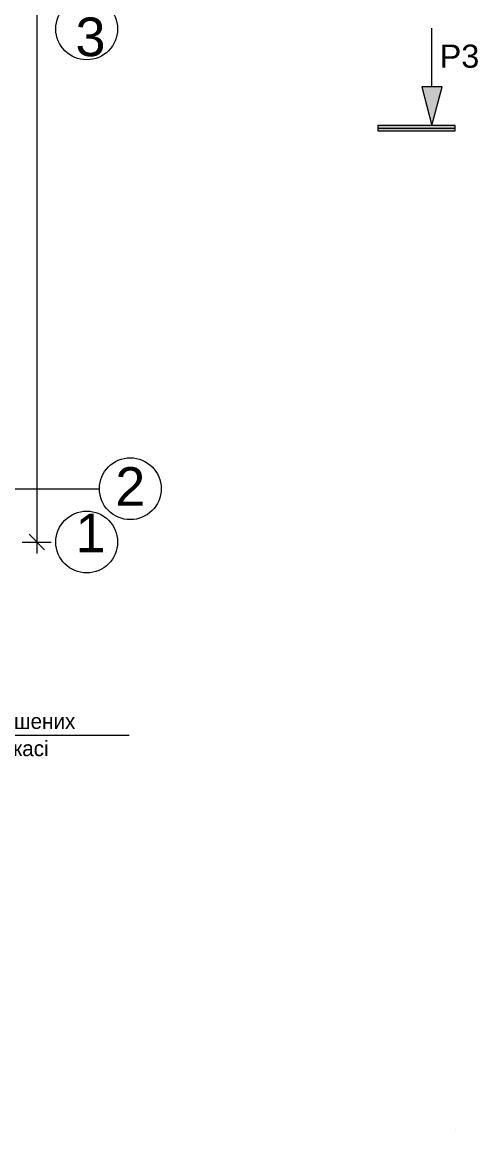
# Model space of a CAD drawing. Header units: millimetres. Extents: x 34793 to 548874, y -40792 to 166450.
# Drawn here: x 542973 to 548874, y 134369 to 148703 of the extents above; entities that cross this region are included whole.
import ezdxf

# ---------------------------------------------------------------- set-up
doc = ezdxf.new("R2010")
doc.units = ezdxf.units.MM
doc.header["$MEASUREMENT"] = 0
doc.linetypes.add('Крупный пунктир', pattern=[93750, 0, -93750])
doc.linetypes.add('Штрихштриховая', pattern=[15500, 10000, -2000, 1500, -2000])
for name, color, linetype, lineweight in [('0_Ном._пера__1', 7, 'Continuous', 13), ('Text blocks_Ном._пера__1', 7, 'Continuous', 13), ('Линии разрезов_Ном._пера__1', 7, 'Continuous', 13), ('Линии разрезов_Ном._пера__7', 7, 'Continuous', 5)]:
    doc.layers.add(name, color=color, linetype=linetype, lineweight=lineweight)
for name, color, linetype in [('Линии разрезов', 7, 'Continuous'), ('Перекрытия', 7, 'Continuous'), ('Розміри ОСЕЙ', 7, 'Continuous')]:
    doc.layers.add(name, color=color, linetype=linetype)
doc.layers.add('Перекрытия_Ном._пера__4', color=7, linetype='Continuous', lineweight=20, true_color=0x016515)
doc.layers.add('Розміри ОСЕЙ_Ном._пера__98', color=7, linetype='Continuous', lineweight=13, true_color=0x001f3e)
doc.styles.add('СГЕНЕРИР_СТИЛЬ_1', font='')
doc.styles.add('СГЕНЕРИР_СТИЛЬ_2', font='')
doc.styles.add('СГЕНЕРИР_СТИЛЬ_3', font='')
doc.styles.add('СГЕНЕРИР_СТИЛЬ_4', font='')
doc.styles.get('СГЕНЕРИР_СТИЛЬ_1').set_extended_font_data('Arial')
doc.styles.get('СГЕНЕРИР_СТИЛЬ_2').set_extended_font_data('Century Gothic', bold=True)
doc.styles.get('СГЕНЕРИР_СТИЛЬ_3').set_extended_font_data('Century Gothic')
doc.styles.get('СГЕНЕРИР_СТИЛЬ_4').set_extended_font_data('Arial')
doc.dimstyles.new('СГЕНЕРИР_СТИЛЬ__1', dxfattribs={"dimtxt": 200, "dimasz": 190, "dimexe": 0.18, "dimexo": 0, "dimgap": 0.09, "dimtad": 3, "dimdec": 0, "dimzin": 0, "dimdsep": 46, "dimtxsty": 'СГЕНЕРИР_СТИЛЬ_2', "dimblk": 'ARROWHEAD_6', "dimblk1": 'ARROWHEAD_6', "dimblk2": 'ARROWHEAD_6', "dimcen": 0.09, "dimclrd": 256, "dimclre": 256, "dimclrt": 256, "dimadec": 0, "dimazin": 0, "dimtfac": 1, "dimtdec": 4, "dimtmove": 0, "dimatfit": 3, "dimfxl": 0, "dimtolj": 1, "dimtzin": 0, "dimarcsym": 0})

# ---------------------------------------------------------------- blocks, each defined once
blk = doc.blocks.new('*D651')
at = {"layer": 'Розміри ОСЕЙ_Ном._пера__98', "linetype": 'Continuous'}
for p, q in [((543262, 165536), (543062, 165736)), ((543162, 165786), (543162, 165636)), ((542975, 165636), (543350, 165636)), ((543162, 165636), (543162, 141976)), ((543062, 142076), (543262, 141876)), ((542975, 141976), (543350, 141976)), ((543162, 141976), (543162, 141826))]:
    blk.add_line(p, q, dxfattribs=at)
at = {"layer": 'Розміри ОСЕЙ_Ном._пера__98', "insert": (543402, 153371), "char_height": 200, "attachment_point": 7, "rotation": 90, "style": 'СГЕНЕРИР_СТИЛЬ_2'}
blk.add_mtext('{23\xa0660}', dxfattribs=at)
blk = doc.blocks.new('ARROWHEAD_6')
at = {"color": 0, "linetype": 'Continuous', "lineweight": 0}
for p, q in [((0, 0), (-1, 0)), ((-0.5, -0.5), (0.5, 0.5))]:
    blk.add_line(p, q, dxfattribs=at)
blk = doc.blocks.new('Выносная надпись_3', base_point=(538570, 141483))
at = {"linetype": 'Continuous', "lineweight": 0, "true_color": 0x000000}
blk.add_hatch(color=18, dxfattribs=at).paths.add_polyline_path([(538605, 141483), (538602, 141496), (538595, 141507), (538584, 141515), (538570, 141518), (538557, 141515), (538545, 141507), (538538, 141496), (538535, 141483), (538538, 141469), (538545, 141458), (538557, 141450), (538570, 141448), (538584, 141450), (538595, 141458), (538602, 141469)])
at = {"layer": '0_Ном._пера__1', "linetype": 'Continuous'}
for p, q in [((538570, 141448), (538570, 139476)), ((538570, 139476), (539013, 139476)), ((539013, 139476), (544357, 139476))]:
    blk.add_line(p, q, dxfattribs=at)
blk.add_circle((538570, 141483), 35, dxfattribs=at)
at = {"layer": '0_Ном._пера__1', "char_height": 200, "style": 'СГЕНЕРИР_СТИЛЬ_3'}
for s, insert, attachment_point in [('{Рекламна  конструкція з  облегшених}', (539013, 139497), 7), ('{ матеріалів на металевому каркасі}', (539013, 139405), 1)]:
    blk.add_mtext(s, dxfattribs=dict(at, insert=insert, attachment_point=attachment_point))
blk = doc.blocks.new('Линия_34', base_point=(515953, 141976))
at = {"layer": 'Перекрытия_Ном._пера__4', "linetype": 'Штрихштриховая'}
blk.add_line((515953, 141976), (543409, 141976), dxfattribs=at)
at = {"layer": 'Перекрытия_Ном._пера__4', "linetype": 'Continuous'}
blk.add_circle((543809, 141976), 400, dxfattribs=at)
blk = doc.blocks.new('Линия_35', base_point=(515953, 148616))
at = {"layer": 'Перекрытия_Ном._пера__4', "linetype": 'Штрихштриховая'}
blk.add_line((515953, 148616), (543409, 148616), dxfattribs=at)
at = {"layer": 'Перекрытия_Ном._пера__4', "linetype": 'Continuous'}
blk.add_circle((543809, 148616), 400, dxfattribs=at)
blk = doc.blocks.new('Линия_45', base_point=(489109, 142666))
at = {"layer": 'Перекрытия_Ном._пера__4', "linetype": 'Штрихштриховая'}
blk.add_line((489109, 142666), (543973, 142666), dxfattribs=at)
at = {"layer": 'Перекрытия_Ном._пера__4', "linetype": 'Continuous'}
blk.add_circle((544373, 142666), 400, dxfattribs=at)
blk = doc.blocks.new('Плоскость сечения_5', base_point=(488112, 147333))
at = {"layer": 'Линии разрезов', "linetype": 'Continuous', "lineweight": 0, "true_color": 0x000000}
for points in [[(548410, 147868), (548150, 147868), (548280, 147368)], [(548580, 147368), (547580, 147368), (547580, 147298), (548580, 147298)]]:
    blk.add_hatch(color=18, dxfattribs=at).paths.add_polyline_path(points)
at = {"layer": 'Линии разрезов_Ном._пера__1', "linetype": 'Continuous'}
for p, q in [((548280, 147868), (548280, 148625)), ((548410, 147868), (548150, 147868)), ((548150, 147868), (548280, 147368)), ((548280, 147368), (548410, 147868)), ((548580, 147368), (547580, 147368)), ((547580, 147368), (547580, 147298)), ((548580, 147298), (548580, 147368)), ((547580, 147333), (548580, 147333)), ((547580, 147298), (548580, 147298))]:
    blk.add_line(p, q, dxfattribs=at)
at = {"layer": 'Линии разрезов_Ном._пера__1', "linetype": 'Крупный пунктир'}
for p, q in [((548580, 134369), (548580, 146333)), ((488112, 134369), (548580, 134369))]:
    blk.add_line(p, q, dxfattribs=at)
at = {"layer": 'Линии разрезов_Ном._пера__7', "insert": (548380, 148261), "char_height": 300, "attachment_point": 4, "style": 'СГЕНЕРИР_СТИЛЬ_1'}
blk.add_mtext('{Р3}', dxfattribs=at)

msp = doc.modelspace()

# ---------------------------------------------------------------- block references
at = {"linetype": 'Continuous'}
msp.add_blockref('Выносная надпись_3', (538570.2, 141482.7), dxfattribs=at)
at = {"layer": 'Линии разрезов'}
msp.add_blockref('Плоскость сечения_5', (488112, 147333), dxfattribs=at)
at = {"layer": 'Перекрытия', "color": 108, "linetype": 'Штрихштриховая', "lineweight": 20, "true_color": 0x016515}
for name, p in [('Линия_35', (515953, 148616)), ('Линия_45', (489108.9, 142665.6)), ('Линия_34', (515953, 141975.6))]:
    msp.add_blockref(name, p, dxfattribs=at)

# ---------------------------------------------------------------- texts
at = {"layer": 'Text blocks_Ном._пера__1', "linetype": 'Continuous', "char_height": 500, "attachment_point": 5, "style": 'СГЕНЕРИР_СТИЛЬ_4'}
for s, insert in [('{3}', (543857.5, 148509.9)), ('{2}', (544373.1, 142694.2)), ('{1}', (543857.5, 142094.2))]:
    msp.add_mtext(s, dxfattribs=dict(at, insert=insert))

# ---------------------------------------------------------------- dimensions: what is measured, and where the dimension line sits
at = {"layer": 'Розміри ОСЕЙ', "color": 158, "linetype": 'Continuous', "lineweight": 13, "true_color": 0x001f3e}
dim = msp.add_linear_dim(base=(543162.1, 165635.6), p1=(543234.4, 165635.6), p2=(542813.7, 141975.6), angle=270, dimstyle='СГЕНЕРИР_СТИЛЬ__1', dxfattribs=at)
dim.commit()
dim.dimension.update_dxf_attribs({"geometry": '*D651', "text_midpoint": (543302.1, 153788.6)})

doc.saveas('drawing.dxf')
